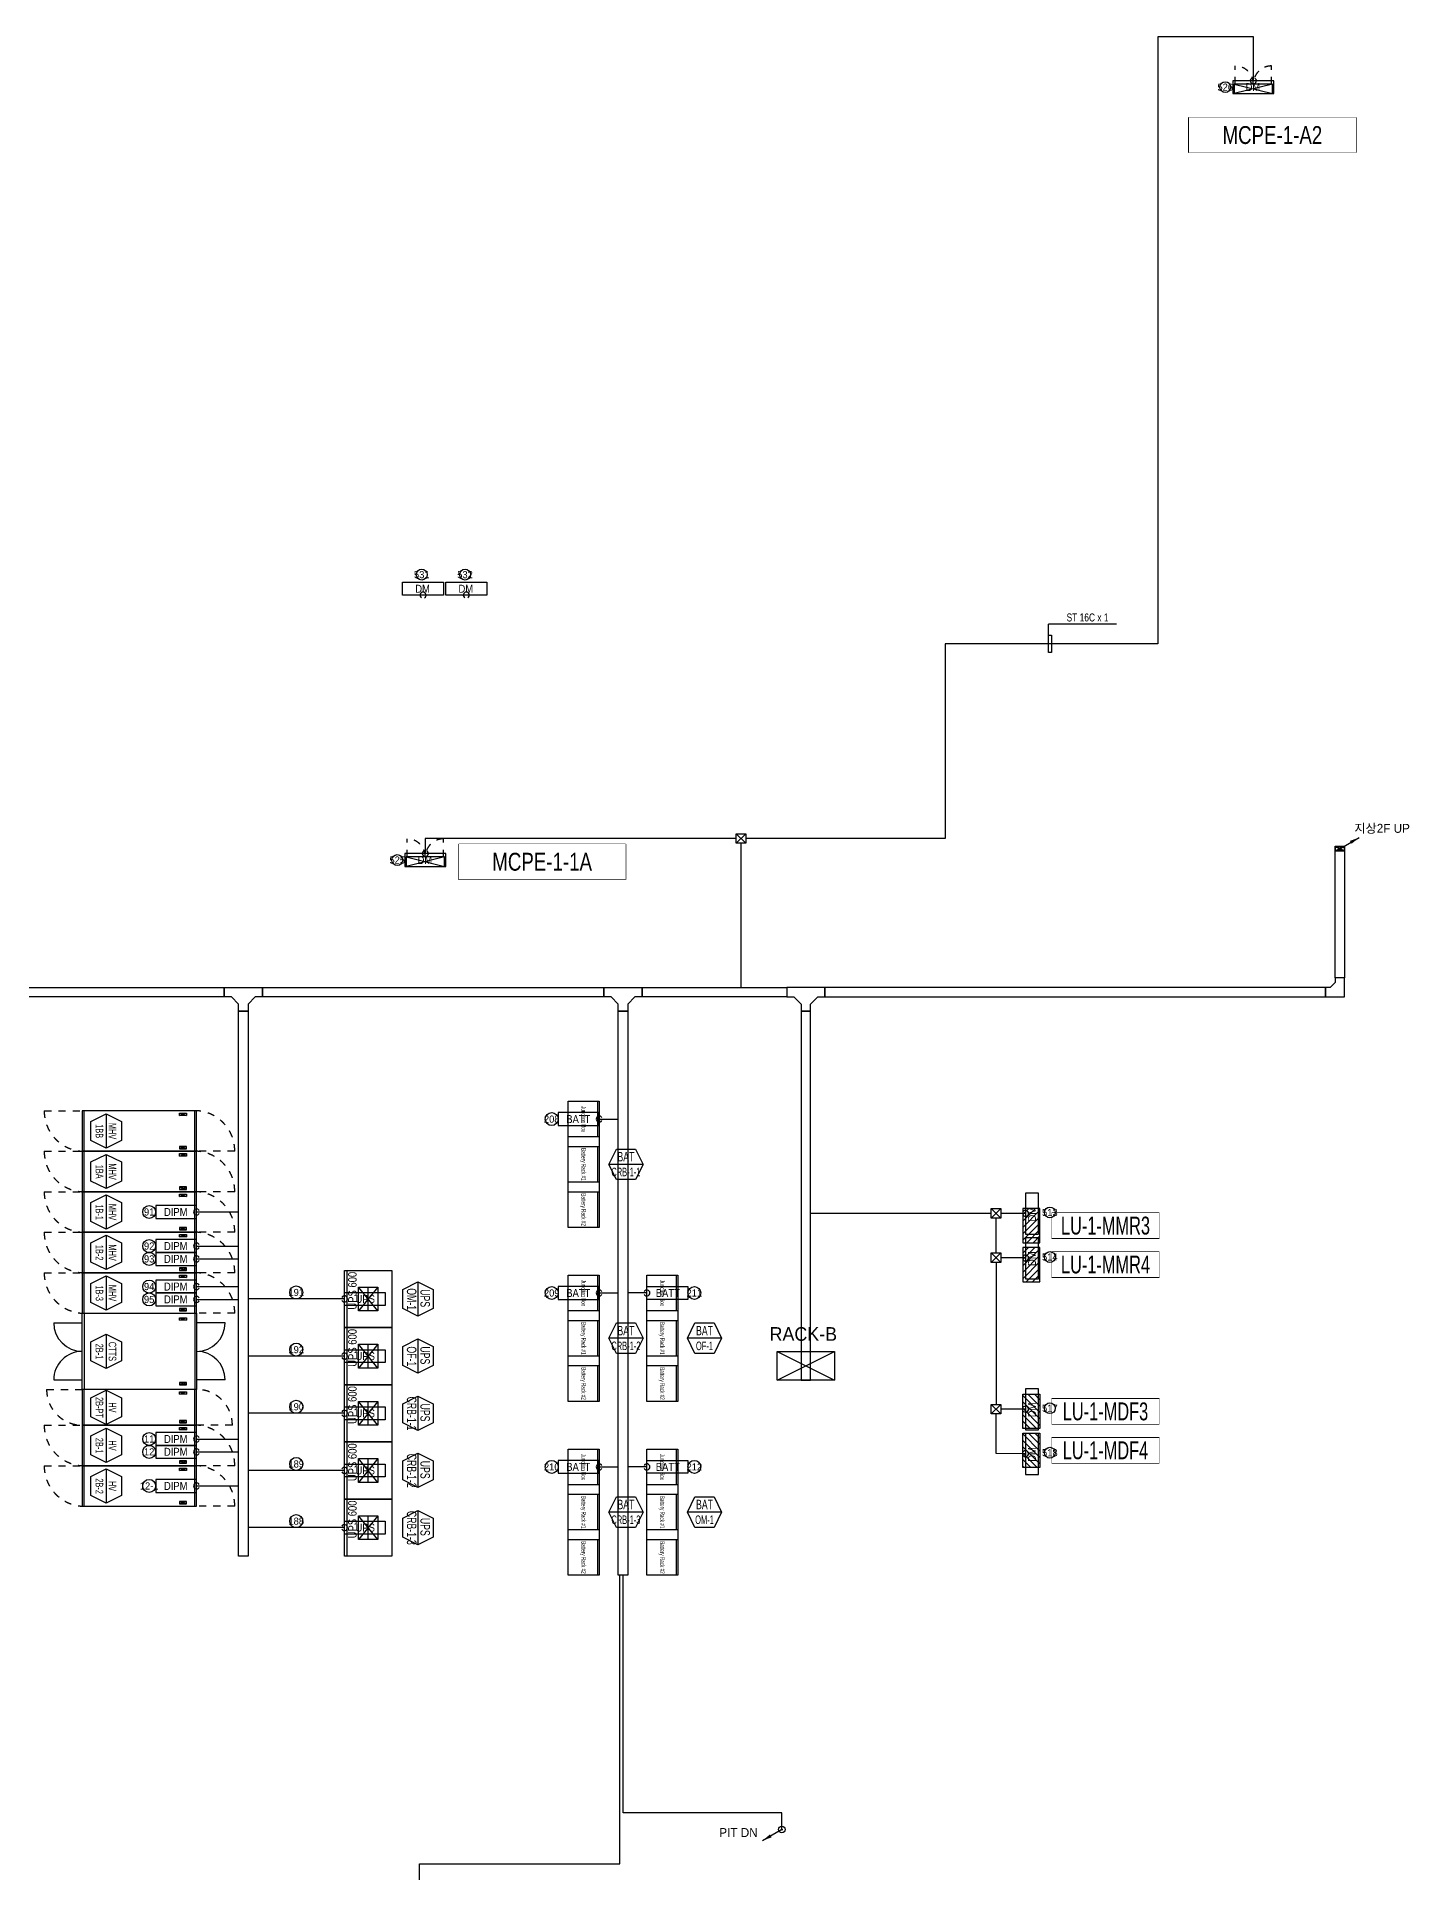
# Model space of a CAD drawing. Header units: millimetres. Extents: x 89450 to 753248, y -530175 to 1209785.
# Drawn here: x 321193 to 350004, y -324584 to -286057 of the extents above; entities that cross this region are included whole.
import ezdxf
from ezdxf.enums import TextEntityAlignment as Align

# ---------------------------------------------------------------- set-up
doc = ezdxf.new("R2010")
doc.units = ezdxf.units.MM
doc.header["$LTSCALE"] = 150
doc.linetypes.add('CONTINOUS', pattern=[0])
doc.linetypes.add('D1', pattern=[3, 1, -1, 1])
for name, color, linetype in [('------00 Switch Gear', 3, 'Continuous'), ('------00 Switch Gear_Number', 1, 'Continuous'), ('------01 Distribution Panel_UPS_Emgency', 232, 'Continuous'), ('------01 Motor Control Panel or Center', 4, 'Continuous'), ('-----29 Indicator', 1, 'Continuous'), ('-----99 EPMS CABLE DUCT', 4, 'Continuous'), ('-----99 EPMS CONDUIT', 4, 'Continuous'), ('-----99 EPMS DEVICE', 3, 'Continuous'), ('-----99 EPMS SERVER', 3, 'Continuous')]:
    doc.layers.add(name, color=color, linetype=linetype)
doc.layers.add('NOPLOT', color=191, linetype='Continuous', plot=False)
doc.styles.add('ELEC', font='')
doc.styles.get('ELEC').set_extended_font_data('Dotum')

# ---------------------------------------------------------------- blocks, each defined once
blk = doc.blocks.new('A02')
h = blk.add_hatch()
h.set_pattern_fill('ANSI31', color=161, scale=25, style=0)
h.set_pattern_definition([(45, (-2000, -19200), (-56.1266, 56.1266), [])])
h.paths.add_polyline_path([(-300, 300), (-300, 0), (300, 0), (300, 300)])
at = {"color": 161}
blk.add_lwpolyline([(300, 0), (-300, 0), (-300, 300), (300, 300)], close=True, dxfattribs=at)
blk = doc.blocks.new('MCP_EQUIPMENT-2')
at = {"color": 161}
for p, q in [((200, 400), (0, -400)), ((200, -400), (0, 400))]:
    blk.add_line(p, q, dxfattribs=at)
at = {"color": 161, "linetype": 'D1'}
for p, q in [((200, 380), (580, 380)), ((200, -380), (580, -380))]:
    blk.add_line(p, q, dxfattribs=at)
at = {"color": 161}
blk.add_lwpolyline([(200, 400), (0, 400), (0, -400), (200, -400)], close=True, dxfattribs=at)
at = {"color": 161, "linetype": 'D1'}
for centre, start, end in [((200, 380), 270, 0), ((200, -380), 0, 90)]:
    blk.add_arc(centre, 380, start, end, dxfattribs=at)
blk = doc.blocks.new('A$C2e8f9a8b')
at = {"color": 0}
blk.add_line((30, 750), (30, 0), dxfattribs=at)
blk.add_lwpolyline([(650, 0), (0, 0), (0, 750), (650, 750)], close=True, dxfattribs=at)
blk = doc.blocks.new('zw$32E')
for p, q in [((100, 0), (0, 0)), ((0, 0), (0, -400)), ((100, -75), (100, 0)), ((175, -150), (100, -75)), ((250, -150), (175, -150)), ((250, -250), (250, -150)), ((100, -325), (175, -250)), ((100, -400), (100, -325)), ((175, -250), (250, -250)), ((0, -400), (100, -400))]:
    blk.add_line(p, q)
blk = doc.blocks.new('UPS 600kV')
at = {"layer": '------00 Switch Gear', "color": 161}
blk.add_line((800, 850), (-402, 850), dxfattribs=at)
blk.add_lwpolyline([(798, -100), (-402, -100), (-402, 900), (798, 900)], close=True, dxfattribs=at)
at = {"layer": 'NOPLOT', "color": 161}
for p, q in [((-52, 199), (448, 601)), ((448, 199), (-52, 601)), ((-52, 400), (448, 400))]:
    blk.add_line(p, q, dxfattribs=at)
blk.add_lwpolyline([(448, 601), (448, 199), (-52, 199), (-52, 601)], close=True, dxfattribs=at)
at = {"layer": 'NOPLOT', "color": 161, "style": 'ELEC', "width": 0.85}
blk.add_text('UPS 600', height=178.2, dxfattribs=at).set_placement((-26, 731), align=Align.MIDDLE_LEFT)
blk = doc.blocks.new('850X2400')
at = {"layer": '------00 Switch Gear', "color": 161}
for p, q in [((-2360, 850), (-2360, 0)), ((-40, 850), (-40, 0))]:
    blk.add_line(p, q, dxfattribs=at)
at = {"layer": '------00 Switch Gear', "color": 161, "linetype": 'D1'}
for p, q in [((-2040, 800), (-2190, 750)), ((-2040, 750), (-2190, 800)), ((-2040, 50), (-2190, 100)), ((-2040, 100), (-2190, 50))]:
    blk.add_line(p, q, dxfattribs=at)
at = {"layer": '------00 Switch Gear', "color": 161}
blk.add_lwpolyline([(-2400, 850), (-2400, 0), (0, 0), (0, 850)], close=True, dxfattribs=at)
at = {"layer": '------00 Switch Gear', "color": 161, "linetype": 'D1'}
for points in [[(-2190, 800), (-2190, 750), (-2040, 750), (-2040, 800)], [(-2190, 50), (-2190, 100), (-2040, 100), (-2040, 50)]]:
    blk.add_lwpolyline(points, close=True, dxfattribs=at)
at = {"layer": 'NOPLOT', "color": 161, "linetype": 'D1'}
for p, q in [((-3200, 850), (-2400, 850)), ((800, 0), (0, 0))]:
    blk.add_line(p, q, dxfattribs=at)
for centre, start, end in [((-2356, 843), 179.5156, 267.013), ((-44, 7), 359.5156, 87.013)]:
    blk.add_arc(centre, 844, start, end, dxfattribs=at)
blk = doc.blocks.new('1600X2400')
at = {"layer": '------00 Switch Gear', "color": 161, "linetype": 'Continuous'}
for p, q in [((-2360, 855), (-2360, 1600)), ((-42, 0), (-42, 1600)), ((-2360, 0), (-2360, 855))]:
    blk.add_line(p, q, dxfattribs=at)
at = {"layer": '------00 Switch Gear', "color": 161, "linetype": 'D1'}
for p, q in [((-2040, 1505), (-2190, 1455)), ((-2040, 1455), (-2190, 1505)), ((-2040, 95), (-2190, 145)), ((-2040, 145), (-2190, 95))]:
    blk.add_line(p, q, dxfattribs=at)
at = {"layer": '------00 Switch Gear', "color": 161}
blk.add_lwpolyline([(0, 1600), (0, 0), (-2400, 0), (-2400, 1600)], close=True, dxfattribs=at)
at = {"layer": '------00 Switch Gear', "color": 161, "linetype": 'D1'}
for points in [[(-2190, 1505), (-2190, 1455), (-2040, 1455), (-2040, 1505)], [(-2190, 95), (-2190, 145), (-2040, 145), (-2040, 95)]]:
    blk.add_lwpolyline(points, close=True, dxfattribs=at)
at = {"layer": 'NOPLOT', "color": 161, "linetype": 'ByBlock'}
for p, q in [((-3000, 1400), (-2400, 1400)), ((600, 1400), (0, 1400)), ((-3000, 200), (-2400, 200)), ((600, 200), (0, 200))]:
    blk.add_line(p, q, dxfattribs=at)
for centre, start, end in [((-2400, 1400), 180, 270), ((0, 1400), 270, 0), ((-2400, 200), 90, 180), ((0, 200), 0, 90)]:
    blk.add_arc(centre, 600, start, end, dxfattribs=at)
blk = doc.blocks.new('750X2400')
at = {"layer": '------00 Switch Gear', "color": 161}
for p, q in [((-2360, 750), (-2360, 0)), ((-42, 750), (-42, 0))]:
    blk.add_line(p, q, dxfattribs=at)
at = {"layer": '------00 Switch Gear', "color": 161, "linetype": 'D1'}
for p, q in [((-2040, 700), (-2190, 650)), ((-2040, 650), (-2190, 700)), ((-2040, 50), (-2190, 100)), ((-2040, 100), (-2190, 50))]:
    blk.add_line(p, q, dxfattribs=at)
at = {"layer": '------00 Switch Gear', "color": 161}
blk.add_lwpolyline([(-2400, 750), (-2400, 0), (0, 0), (0, 750)], close=True, dxfattribs=at)
at = {"layer": '------00 Switch Gear', "color": 161, "linetype": 'D1'}
for points in [[(-2190, 700), (-2190, 650), (-2040, 650), (-2040, 700)], [(-2190, 50), (-2190, 100), (-2040, 100), (-2040, 50)]]:
    blk.add_lwpolyline(points, close=True, dxfattribs=at)
at = {"layer": 'NOPLOT', "color": 161, "linetype": 'D1'}
for p, q in [((-3150, 750), (-2400, 750)), ((750, 0), (0, 0))]:
    blk.add_line(p, q, dxfattribs=at)
for centre, start, end in [((-2400, 750), 180, 270), ((0, 0), 0, 90)]:
    blk.add_arc(centre, 750, start, end, dxfattribs=at)

msp = doc.modelspace()

# ---------------------------------------------------------------- linework, layer by layer
at = {"layer": '------00 Switch Gear', "color": 161, "elevation": 0}
for points in [[(332350, -308400), (333000, -308400), (333000, -311050), (332350, -311050)], [(334000, -312050), (334650, -312050), (334650, -314700), (334000, -314700)], [(334000, -315700), (334650, -315700), (334650, -318350), (334000, -318350)]]:
    msp.add_lwpolyline(points, close=True, dxfattribs=at)
at = {"layer": '------00 Switch Gear', "color": 161}
for points in [[(332350, -312050), (333000, -312050), (333000, -314700), (332350, -314700)], [(332350, -315700), (333000, -315700), (333000, -318350), (332350, -318350)]]:
    msp.add_lwpolyline(points, close=True, dxfattribs=at)
at = {"layer": '------00 Switch Gear_Number', "color": 1, "lineweight": -2, "elevation": 0}
for points in [[(322650, -308665), (322650, -309385), (322330, -309225), (322330, -308825), (322650, -308665), (322970, -308825), (322970, -309225), (322650, -309385)], [(322650, -309515), (322650, -310235), (322330, -310075), (322330, -309675), (322650, -309515), (322970, -309675), (322970, -310075), (322650, -310235)], [(322650, -310365), (322650, -311085), (322330, -310925), (322330, -310525), (322650, -310365), (322970, -310525), (322970, -310925), (322650, -311085)], [(322650, -311215), (322650, -311935), (322330, -311775), (322330, -311375), (322650, -311215), (322970, -311375), (322970, -311775), (322650, -311935)], [(322650, -312065), (322650, -312785), (322330, -312625), (322330, -312225), (322650, -312065), (322970, -312225), (322970, -312625), (322650, -312785)], [(322650, -313290), (322650, -314010), (322330, -313850), (322330, -313450), (322650, -313290), (322970, -313450), (322970, -313850), (322650, -314010)], [(322650, -314465), (322650, -315185), (322330, -315025), (322330, -314625), (322650, -314465), (322970, -314625), (322970, -315025), (322650, -315185)], [(322650, -315265), (322650, -315985), (322330, -315825), (322330, -315425), (322650, -315265), (322970, -315425), (322970, -315825), (322650, -315985)], [(322650, -316115), (322650, -316835), (322330, -316675), (322330, -316275), (322650, -316115), (322970, -316275), (322970, -316675), (322650, -316835)]]:
    msp.add_lwpolyline(points, dxfattribs=at)
at = {"layer": '------00 Switch Gear_Number', "elevation": 0}
for points in [[(333920, -309725), (333200, -309725), (333360, -309405), (333760, -309405), (333920, -309725), (333760, -310045), (333360, -310045), (333200, -309725)], [(335570, -313375), (334850, -313375), (335010, -313055), (335410, -313055), (335570, -313375), (335410, -313695), (335010, -313695), (334850, -313375)], [(335570, -317025), (334850, -317025), (335010, -316705), (335410, -316705), (335570, -317025), (335410, -317345), (335010, -317345), (334850, -317025)]]:
    msp.add_lwpolyline(points, dxfattribs=at)
at = {"layer": '------00 Switch Gear_Number', "color": 1, "elevation": 0}
for points in [[(329196, -312190), (329196, -312910), (328876, -312750), (328876, -312350), (329196, -312190), (329516, -312350), (329516, -312750), (329196, -312910)], [(329196, -313390), (329196, -314110), (328876, -313950), (328876, -313550), (329196, -313390), (329516, -313550), (329516, -313950), (329196, -314110)], [(329196, -314590), (329196, -315310), (328876, -315150), (328876, -314750), (329196, -314590), (329516, -314750), (329516, -315150), (329196, -315310)], [(329196, -315790), (329196, -316510), (328876, -316350), (328876, -315950), (329196, -315790), (329516, -315950), (329516, -316350), (329196, -316510)], [(329196, -316990), (329196, -317710), (328876, -317550), (328876, -317150), (329196, -316990), (329516, -317150), (329516, -317550), (329196, -317710)]]:
    msp.add_lwpolyline(points, dxfattribs=at)
at = {"layer": '------00 Switch Gear_Number'}
for points in [[(333920, -313375), (333200, -313375), (333360, -313055), (333760, -313055), (333920, -313375), (333760, -313695), (333360, -313695), (333200, -313375)], [(333920, -317025), (333200, -317025), (333360, -316705), (333760, -316705), (333920, -317025), (333760, -317345), (333360, -317345), (333200, -317025)]]:
    msp.add_lwpolyline(points, dxfattribs=at)
at = {"layer": '------01 Distribution Panel_UPS_Emgency', "color": 1, "elevation": 0}
for points in [[(342500, -311273), (344755, -311273), (344755, -310748), (342500, -310748)], [(342500, -312093), (344755, -312093), (344755, -311568), (342500, -311568)], [(342500, -315173), (344755, -315173), (344755, -314648), (342500, -314648)], [(342500, -315993), (344755, -315993), (344755, -315468), (342500, -315468)]]:
    msp.add_lwpolyline(points, close=True, dxfattribs=at)
at = {"layer": '------01 Motor Control Panel or Center', "linetype": 'CONTINOUS', "elevation": 0}
for points in [[(348882, -287750), (348882, -288490), (345378, -288490), (345378, -287750)], [(333553, -303003), (333553, -303743), (330050, -303743), (330050, -303003)]]:
    msp.add_lwpolyline(points, close=True, dxfattribs=at)
at = {"layer": '-----29 Indicator'}
for centre, radius in [((346141, -287115), 114), ((329275, -297347), 114), ((330183, -297347), 114), ((328761, -303338), 114), ((332003, -308775), 136), ((323553, -310725), 136), ((323553, -311440), 136), ((323553, -311710), 136), ((323553, -312290), 136), ((323553, -312560), 136), ((326640, -312414), 136), ((332003, -312425), 136), ((334997, -312425), 136), ((326640, -313614), 136), ((326640, -314814), 136), ((323553, -315490), 136), ((323553, -315760), 136), ((326640, -316014), 136), ((332003, -316075), 136), ((334997, -316075), 136), ((323553, -316475), 136), ((326640, -317214), 136)]:
    msp.add_circle(centre, radius, dxfattribs=at)
at = {"layer": '-----99 EPMS CABLE DUCT'}
for p, q in [((348455, -303060), (348635, -303140)), ((348455, -303140), (348635, -303060)), ((348545, -303100), (348951, -302866)), ((341230, -310755), (337437, -310755)), ((341329, -311582), (341330, -310855)), ((341330, -311782), (341330, -314763)), ((341329, -315797), (341330, -314963)), ((336831, -323687), (336425, -323922))]:
    msp.add_line(p, q, dxfattribs=at)
for points in [[(348445, -303050), (348645, -303050), (348645, -305811), (348445, -305811)], [(348445, -303050), (348645, -303050), (348645, -303150), (348445, -303150)], [(348455, -303060), (348635, -303060), (348635, -303140), (348455, -303140)]]:
    msp.add_lwpolyline(points, close=True, dxfattribs=at)
msp.add_lwpolyline([(348951, -302866, 0, 70, 0), (348775, -302967, 40, 40, 0)], format="xyseb", dxfattribs=at)
at = {"layer": '-----99 EPMS CABLE DUCT', "elevation": 0}
for points in [[(348245, -306011), (348245, -306211), (348645, -306211), (348645, -305811), (348445, -305811), (348445, -305911), (348345, -306011), (348245, -306011)], [(328873, -344107), (324711, -344107), (324711, -330867), (329230, -330867), (329230, -324410), (333436, -324410), (333436, -318350)]]:
    msp.add_lwpolyline(points, dxfattribs=at)
for points in [[(315250, -306011), (325130, -306011), (325130, -306211), (315250, -306211)], [(325930, -306011), (333100, -306011), (333100, -306211), (325930, -306211)], [(333900, -306011), (336937, -306011), (336937, -306211), (333900, -306211)], [(348245, -306011), (337737, -306011), (337737, -306211), (348245, -306211)], [(325630, -317950), (325430, -317950), (325430, -306511), (325630, -306511)], [(333600, -318350), (333400, -318350), (333400, -306511), (333600, -306511)], [(337237, -314256), (337437, -314256), (337437, -306511), (337237, -306511)]]:
    msp.add_lwpolyline(points, close=True, dxfattribs=at)
msp.add_lwpolyline([(336425, -323922, 0, 70, 0), (336601, -323820, 40, 40, 0)], format="xyseb", dxfattribs=at)
at = {"layer": '-----99 EPMS CABLE DUCT'}
for centre in [(348545, -303100), (336831, -323687)]:
    msp.add_circle(centre, 10, dxfattribs=at)
at = {"layer": '-----99 EPMS CONDUIT'}
for p, q in [((342432, -298979), (342432, -298389)), ((343860, -298389), (342432, -298389)), ((336076, -302785), (335876, -302985)), ((335876, -302785), (336076, -302985)), ((335976, -302985), (335976, -306011)), ((333000, -308775), (333400, -308775)), ((324550, -310725), (325430, -310725)), ((341430, -310655), (341230, -310855)), ((341230, -310655), (341430, -310855)), ((324550, -311440), (325430, -311440)), ((341430, -311582), (341230, -311782)), ((341230, -311582), (341430, -311782)), ((324550, -311710), (325430, -311710)), ((324550, -312290), (325430, -312290)), ((333000, -312425), (333400, -312425)), ((334000, -312425), (333600, -312425)), ((324550, -312560), (325430, -312560)), ((327650, -312550), (325630, -312550)), ((327650, -313750), (325630, -313750)), ((341430, -314763), (341230, -314963)), ((341230, -314763), (341430, -314963)), ((327650, -314950), (325630, -314950)), ((324550, -315490), (325430, -315490)), ((324550, -315760), (325430, -315760)), ((327650, -316150), (325630, -316150)), ((333000, -316075), (333400, -316075)), ((334000, -316075), (333600, -316075)), ((324550, -316475), (325430, -316475)), ((327650, -317350), (325630, -317350))]:
    msp.add_line(p, q, dxfattribs=at)
at = {"layer": '-----99 EPMS CONDUIT', "elevation": 0}
for points in [[(342432, -298979), (342432, -298616), (342492, -298616), (342492, -298979)], [(335876, -302785), (336076, -302785), (336076, -302985), (335876, -302985)], [(341230, -310655), (341430, -310655), (341430, -310855), (341230, -310855)], [(341230, -311582), (341430, -311582), (341430, -311782), (341230, -311782)], [(341230, -314763), (341430, -314763), (341430, -314963), (341230, -314963)]]:
    msp.add_lwpolyline(points, close=True, dxfattribs=at)
msp.add_lwpolyline([(336831, -323687), (336831, -323337), (333500, -323337), (333500, -318350)], dxfattribs=at)
at = {"layer": '-----99 EPMS CONDUIT'}
for points in [[(341949, -310755, 0), (341430, -310755, 0)], [(341949, -311690, 0), (341430, -311689, 0)], [(341949, -314864, 0), (341430, -314863, 0)], [(341949, -315798, 0), (341329, -315797, 0)]]:
    msp.add_polyline3d(points, dxfattribs=at)
msp.add_circle((336831, -323687), 69.6, dxfattribs=at)
for centre, start, end in [((346730, -286980), 120, 60), ((329302, -297778), 300, 240), ((330210, -297778), 300, 240), ((329350, -303203), 120, 60), ((333000, -308775), 30, 330), ((324550, -310725), 30, 330), ((341949, -310755), 210, 150), ((324550, -311440), 30, 330), ((324550, -311710), 30, 330), ((341949, -311690), 210, 150), ((324550, -312290), 30, 330), ((333000, -312425), 30, 330), ((334000, -312425), 210, 150), ((324550, -312560), 30, 330), ((327650, -312550), 210, 150), ((327650, -313750), 210, 150), ((327650, -314950), 210, 150), ((341949, -314864), 210, 150), ((324550, -315490), 30, 330), ((324550, -315760), 30, 330), ((341949, -315798), 210, 150), ((327650, -316150), 210, 150), ((333000, -316075), 30, 330), ((334000, -316075), 210, 150), ((324550, -316475), 30, 330), ((327650, -317350), 210, 150)]:
    msp.add_arc(centre, 63.8, start, end, dxfattribs=at)
at = {"layer": '-----99 EPMS DEVICE', "color": 2, "elevation": 0}
for points in [[(347160, -286980), (346300, -286980), (346300, -287250), (347160, -287250)], [(329780, -303203), (328920, -303203), (328920, -303473), (329780, -303473)], [(341949, -310332), (341949, -311192), (342219, -311192), (342219, -310332)], [(341949, -311266), (341949, -312126), (342219, -312126), (342219, -311266)], [(341949, -314440), (341949, -315300), (342219, -315300), (342219, -314440)], [(341949, -315374), (341949, -316234), (342219, -316234), (342219, -315374)]]:
    msp.add_lwpolyline(points, close=True, dxfattribs=at)
at = {"layer": '-----99 EPMS DEVICE', "color": 2}
for points in [[(329732, -297778), (328872, -297778), (328872, -297508), (329732, -297508)], [(330640, -297778), (329780, -297778), (329780, -297508), (330640, -297508)]]:
    msp.add_lwpolyline(points, close=True, dxfattribs=at)
at = {"layer": '-----99 EPMS DEVICE', "elevation": 0}
for points in [[(333000, -308640), (332140, -308640), (332140, -308910), (333000, -308910)], [(324550, -310590), (323690, -310590), (323690, -310860), (324550, -310860)], [(324550, -311305), (323690, -311305), (323690, -311575), (324550, -311575)], [(324550, -311575), (323690, -311575), (323690, -311845), (324550, -311845)], [(324550, -312155), (323690, -312155), (323690, -312425), (324550, -312425)], [(324550, -312425), (323690, -312425), (323690, -312695), (324550, -312695)], [(327650, -312415), (328510, -312415), (328510, -312685), (327650, -312685)], [(333000, -312290), (332140, -312290), (332140, -312560), (333000, -312560)], [(334000, -312290), (334860, -312290), (334860, -312560), (334000, -312560)], [(327650, -313615), (328510, -313615), (328510, -313885), (327650, -313885)], [(327650, -314815), (328510, -314815), (328510, -315085), (327650, -315085)], [(324550, -315355), (323690, -315355), (323690, -315625), (324550, -315625)], [(324550, -315625), (323690, -315625), (323690, -315895), (324550, -315895)], [(327650, -316015), (328510, -316015), (328510, -316285), (327650, -316285)], [(333000, -315940), (332140, -315940), (332140, -316210), (333000, -316210)], [(334000, -315940), (334860, -315940), (334860, -316210), (334000, -316210)], [(324550, -316340), (323690, -316340), (323690, -316610), (324550, -316610)], [(327650, -317215), (328510, -317215), (328510, -317485), (327650, -317485)]]:
    msp.add_lwpolyline(points, close=True, dxfattribs=at)
at = {"layer": '-----99 EPMS SERVER'}
for p, q in [((336737, -313656), (337937, -314256)), ((336737, -314256), (337937, -313656))]:
    msp.add_line(p, q, dxfattribs=at)
at = {"layer": '-----99 EPMS SERVER', "elevation": 0}
msp.add_lwpolyline([(337937, -313656), (337937, -314256), (336737, -314256), (336737, -313656)], close=True, dxfattribs=at)

# ---------------------------------------------------------------- block references
at = {"layer": '------00 Switch Gear', "color": 161}
for name, p, rotation in [('850X2400', (322150, -308600), 180), ('850X2400', (322150, -309450), 180), ('850X2400', (322150, -310300), 180), ('850X2400', (322150, -311150), 180), ('850X2400', (322150, -312000), 180), ('UPS 600kV', (328550, -312748), 90), ('1600X2400', (322150, -312850), 180), ('UPS 600kV', (328550, -313948), 90), ('UPS 600kV', (328550, -315148), 90), ('750X2400', (322150, -314450), 180), ('850X2400', (322150, -315200), 180), ('UPS 600kV', (328550, -316348), 90), ('850X2400', (322150, -316050), 180), ('UPS 600kV', (328550, -317548), 90)]:
    msp.add_blockref(name, p, dxfattribs=dict(at, rotation=rotation))
at = {"layer": '------00 Switch Gear', "rotation": 180}
for p in [(333000, -308400), (333000, -309350), (333000, -310300), (333000, -312050), (334650, -312050), (333000, -313000), (334650, -313000), (333000, -313950), (334650, -313950), (333000, -315700), (334650, -315700), (333000, -316650), (334650, -316650), (333000, -317600), (334650, -317600)]:
    msp.add_blockref('A$C2e8f9a8b', p, dxfattribs=at)
at = {"layer": '------01 Distribution Panel_UPS_Emgency', "yscale": 1.2, "zscale": 1.2}
for p, xscale, rotation in [((342250, -311010), -1.2, 90), ((342250, -311830), -1.2, 90), ((341890, -314910), 1.2, 270), ((341890, -315730), 1.2, 270)]:
    msp.add_blockref('A02', p, dxfattribs=dict(at, xscale=xscale, rotation=rotation))
at = {"layer": '------01 Motor Control Panel or Center', "rotation": 89.99999999999999}
for p in [(346730, -287250), (346730, -287250), (329350, -303473), (329350, -303473)]:
    msp.add_blockref('MCP_EQUIPMENT-2', p, dxfattribs=at)
at = {"layer": '-----99 EPMS CABLE DUCT', "yscale": 2, "zscale": 2}
for p, xscale, rotation in [((325130, -306011), -2, 89.99999999999977), ((333100, -306011), -2, 89.99999999999977), ((337737, -306011), 2, 269.9999999999999)]:
    msp.add_blockref('zw$32E', p, dxfattribs=dict(at, xscale=xscale, rotation=rotation))

# ---------------------------------------------------------------- texts
at = {"layer": '------00 Switch Gear', "style": 'ELEC', "width": 0.6}
for s, p in [('Junction Box', (332675, -308775)), ('Battery Rack #1', (332675, -309725)), ('Battery Rack #2', (332675, -310675)), ('Junction Box', (332675, -312425)), ('Junction Box', (334325, -312425)), ('Battery Rack #1', (332675, -313375)), ('Battery Rack #1', (334325, -313375)), ('Battery Rack #2', (332675, -314325)), ('Battery Rack #2', (334325, -314325)), ('Junction Box', (332675, -316075)), ('Junction Box', (334325, -316075)), ('Battery Rack #1', (332675, -317025)), ('Battery Rack #1', (334325, -317025)), ('Battery Rack #2', (332675, -317975)), ('Battery Rack #2', (334325, -317975))]:
    msp.add_text(s, height=100, rotation=270, dxfattribs=at).set_placement(p, align=Align.MIDDLE_CENTER)
at = {"layer": '------00 Switch Gear_Number', "color": 7, "lineweight": -2, "style": 'ELEC', "width": 0.7}
for s, p in [('1BB', (322510, -309029)), ('MHV', (322782, -309027)), ('1BA', (322510, -309879)), ('MHV', (322782, -309877)), ('1B-1', (322510, -310729)), ('MHV', (322782, -310727)), ('1B-2', (322510, -311579)), ('MHV', (322782, -311577)), ('1B-3', (322510, -312429)), ('MHV', (322782, -312427)), ('2B-1', (322510, -313654)), ('CTTS', (322782, -313652)), ('2B-PT', (322510, -314829)), ('HV', (322782, -314827)), ('2B-1', (322510, -315629)), ('HV', (322782, -315627)), ('2B-2', (322510, -316479)), ('HV', (322782, -316477))]:
    msp.add_text(s, height=160, rotation=270, dxfattribs=at).set_placement(p, align=Align.MIDDLE)
at = {"layer": '------00 Switch Gear_Number', "color": 0, "style": 'ELEC'}
for s, height, width, p in [('BAT', 200, 0.7, (333560, -309565)), ('CRB-1-1', 180, 0.6, (333560, -309885)), ('BAT', 200, 0.7, (333560, -313215)), ('BAT', 200, 0.7, (335210, -313215)), ('CRB-1-2', 180, 0.6, (333560, -313535)), ('OF-1', 180, 0.6, (335210, -313535)), ('BAT', 200, 0.7, (333560, -316865)), ('BAT', 200, 0.7, (335210, -316865)), ('CRB-1-3', 180, 0.6, (333560, -317185)), ('OM-1', 180, 0.6, (335210, -317185))]:
    msp.add_text(s, height=height, dxfattribs=dict(at, width=width)).set_placement(p, align=Align.MIDDLE_CENTER)
at = {"layer": '------00 Switch Gear_Number', "color": 0, "style": 'ELEC', "width": 0.7}
for s, p in [('OM-1', (329063, -312555)), ('UPS', (329347, -312534)), ('OF-1', (329063, -313755)), ('UPS', (329347, -313734)), ('CRB-1-1', (329063, -314955)), ('UPS', (329347, -314934)), ('CRB-1-2', (329063, -316155)), ('UPS', (329347, -316134)), ('CRB-1-3', (329063, -317355)), ('UPS', (329347, -317334))]:
    msp.add_text(s, height=200, rotation=270, dxfattribs=at).set_placement(p, align=Align.MIDDLE_CENTER)
at = {"layer": '-----29 Indicator', "style": 'ELEC'}
for s, p in [('526', (346141, -287115)), ('531', (329275, -297347)), ('532', (330183, -297347)), ('525', (328761, -303338)), ('91', (323553, -310725)), ('92', (323553, -311440)), ('93', (323553, -311710)), ('94', (323553, -312290)), ('191', (326640, -312414)), ('95', (323553, -312560)), ('192', (326640, -313614)), ('190', (326640, -314814)), ('11', (323553, -315490)), ('12', (323553, -315760)), ('189', (326640, -316014)), ('12-1', (323553, -316475)), ('188', (326640, -317214))]:
    msp.add_text(s, height=150, dxfattribs=at).set_placement(p, align=Align.MIDDLE_CENTER)
for s, p in [('208', (332003, -308775)), ('209', (332003, -312425)), ('211', (334997, -312425)), ('210', (332003, -316075)), ('212', (334997, -316075))]:
    msp.add_text(s, height=150, rotation=360, dxfattribs=at).set_placement(p, align=Align.MIDDLE_CENTER)
at = {"layer": '-----99 EPMS CABLE DUCT', "style": 'ELEC'}
msp.add_text('지상2F UP', height=187.7, dxfattribs=at).set_placement((348850, -302766))
msp.add_text('PIT DN', height=187.7, rotation=360, dxfattribs=at).set_placement((335521, -323844))
at = {"layer": '-----99 EPMS CONDUIT', "style": 'ELEC', "width": 0.8}
msp.add_text('ST 16C x 1', height=168, dxfattribs=at).set_placement((343251, -298246), align=Align.MIDDLE_CENTER)
at = {"layer": '-----99 EPMS DEVICE', "color": 2, "style": 'ELEC', "width": 0.9}
for p in [(346721, -287115), (329292, -297643), (330200, -297643), (329341, -303338)]:
    msp.add_text('DM', height=168, dxfattribs=at).set_placement(p, align=Align.MIDDLE)
at = {"layer": '-----99 EPMS DEVICE', "style": 'ELEC', "width": 0.9}
for p in [(332561, -308775), (332561, -312425), (334439, -312425), (332561, -316075), (334439, -316075)]:
    msp.add_text('BATT', height=168, rotation=360, dxfattribs=at).set_placement(p, align=Align.MIDDLE)
for s, p in [('DIPM', (324111, -310725)), ('DIPM', (324111, -311440)), ('DIPM', (324111, -311709)), ('DIPM', (324111, -312290)), ('DIPM', (324111, -312559)), ('UPS', (328089, -312550)), ('UPS', (328089, -313750)), ('UPS', (328089, -314950)), ('DIPM', (324111, -315490)), ('DIPM', (324111, -315759)), ('UPS', (328089, -316150)), ('DIPM', (324111, -316475)), ('UPS', (328089, -317350))]:
    msp.add_text(s, height=168, dxfattribs=at).set_placement(p, align=Align.MIDDLE)
at = {"layer": '-----99 EPMS DEVICE', "color": 2, "style": 'ELEC', "width": 0.9}
for p in [(342083, -310771), (342083, -311705), (342083, -314879), (342083, -315814)]:
    msp.add_text('DM', height=168, rotation=90, dxfattribs=at).set_placement(p, align=Align.MIDDLE)
at = {"layer": '-----99 EPMS SERVER', "linetype": 'Continuous', "style": 'ELEC'}
msp.add_text('RACK-B', height=286.6, dxfattribs=at).set_placement((336576, -313429))

# ---------------------------------------------------------------- next in the draw order: wipeouts: each hides what was drawn before it
at = {"color": 1}
for points, layer in [([(342500, -311273), (344755, -311273), (344755, -310748), (342500, -310748)], '------01 Distribution Panel_UPS_Emgency'), ([(342500, -312093), (344755, -312093), (344755, -311568), (342500, -311568)], '------01 Distribution Panel_UPS_Emgency'), ([(342500, -315173), (344755, -315173), (344755, -314648), (342500, -314648)], '------01 Distribution Panel_UPS_Emgency'), ([(342500, -315993), (344755, -315993), (344755, -315468), (342500, -315468)], '------01 Distribution Panel_UPS_Emgency'), ([(345378, -287750), (348882, -287750), (348882, -288490), (345378, -288490)], '------01 Motor Control Panel or Center'), ([(330050, -303003), (333553, -303003), (333553, -303743), (330050, -303743)], '------01 Motor Control Panel or Center')]:
    msp.add_wipeout(points, dxfattribs=at).dxf.layer = layer

# ---------------------------------------------------------------- next in the draw order: linework, layer by layer
at = {"layer": '------01 Motor Control Panel or Center', "linetype": 'CONTINOUS', "elevation": 0}
for points in [[(348882, -287750), (348882, -288490), (345378, -288490), (345378, -287750)], [(333553, -303003), (333553, -303743), (330050, -303743), (330050, -303003)]]:
    msp.add_lwpolyline(points, close=True, dxfattribs=at)
at = {"layer": '-----29 Indicator'}
for centre in [(342459, -310735), (342459, -311670), (342459, -314844), (342459, -315778)]:
    msp.add_circle(centre, 114, dxfattribs=at)

# ---------------------------------------------------------------- next in the draw order: texts
at = {"layer": '------01 Distribution Panel_UPS_Emgency', "style": 'ELEC', "width": 0.7}
for s, p in [('LU-1-MMR3', (343627, -311010)), ('LU-1-MMR4', (343627, -311830)), ('LU-1-MDF3', (343627, -314910)), ('LU-1-MDF4', (343627, -315730))]:
    msp.add_text(s, height=375, dxfattribs=at).set_placement(p, align=Align.MIDDLE)
at = {"layer": '------01 Motor Control Panel or Center', "linetype": 'CONTINOUS', "style": 'ELEC', "width": 0.8}
for s, p in [('MCPE-1-A2', (347130, -288120)), ('MCPE-1-1A', (331802, -303373))]:
    msp.add_text(s, height=375, dxfattribs=at).set_placement(p, align=Align.MIDDLE)
at = {"layer": '-----29 Indicator', "style": 'ELEC'}
for s, p in [('513', (342459, -310735)), ('514', (342459, -311670)), ('517', (342459, -314844)), ('518', (342459, -315778))]:
    msp.add_text(s, height=150, rotation=360, dxfattribs=at).set_placement(p, align=Align.MIDDLE_CENTER)

# ---------------------------------------------------------------- next in the draw order: wipeouts: each hides what was drawn before it
at = {"color": 1}
for points in [[(345378, -287750), (348882, -287750), (348882, -288490), (345378, -288490)], [(330050, -303003), (333553, -303003), (333553, -303743), (330050, -303743)]]:
    msp.add_wipeout(points, dxfattribs=at).dxf.layer = '------01 Motor Control Panel or Center'

# ---------------------------------------------------------------- next in the draw order: linework, layer by layer
at = {"layer": '-----99 EPMS CONDUIT', "elevation": 0}
for points in [[(346736, -286980), (346736, -286057), (344724, -286057), (344724, -298798), (340260, -298798), (340260, -302885), (336076, -302885)], [(335876, -302885), (329350, -302885), (329350, -303203)]]:
    msp.add_lwpolyline(points, dxfattribs=at)

# ---------------------------------------------------------------- next in the draw order: texts
at = {"layer": '------01 Motor Control Panel or Center', "linetype": 'CONTINOUS', "style": 'ELEC', "width": 0.8}
for s, p in [('MCPE-1-A2', (347130, -288120)), ('MCPE-1-1A', (331802, -303373))]:
    msp.add_text(s, height=375, dxfattribs=at).set_placement(p, align=Align.MIDDLE)

doc.saveas('drawing.dxf')
